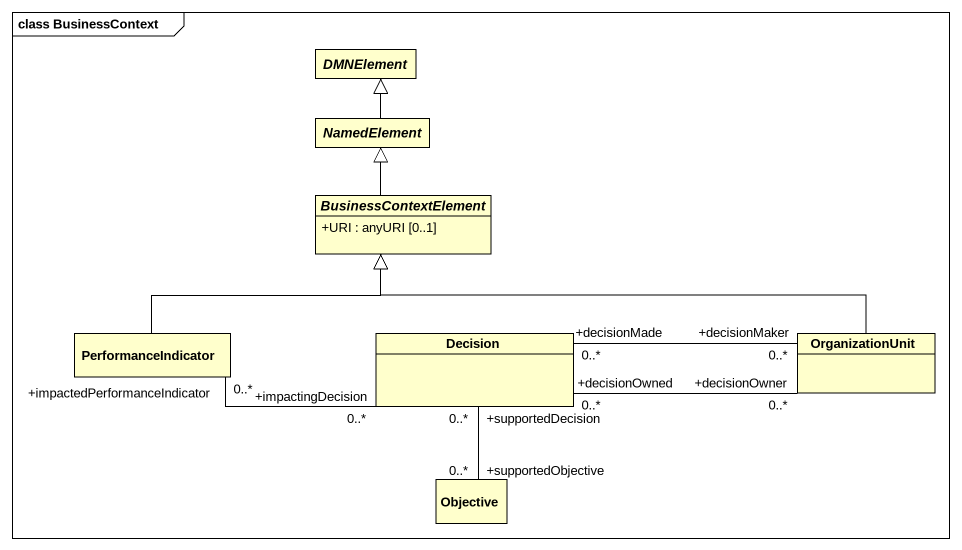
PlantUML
@startuml
mainframe class BusinessContext
hide circle
hide empty members
skinparam classAttributeIconSize 0
abstract class DMNElement
abstract class NamedElement
abstract class BusinessContextElement {
  +URI : anyURI [0..1]
}
class PerformanceIndicator
class Decision
class OrganizationUnit
class Objective
NamedElement -up-|> DMNElement
BusinessContextElement -up-|> NamedElement
PerformanceIndicator -right-|> BusinessContextElement
Decision "+impactingDecision\n0..*" -left- "+impactedPerformanceIndicator\n0..*" PerformanceIndicator
Decision "+decisionOwned\n0..*" -right- "+decisionOwner\n0..*" OrganizationUnit
Decision "+decisionMade\n0..*" -right- "+decisionMaker\n0..*" OrganizationUnit
OrganizationUnit -left-|> BusinessContextElement
Objective "+supportedObjective\n0..*" -up- "+supportedDecision\n0..*" Decision
@enduml
